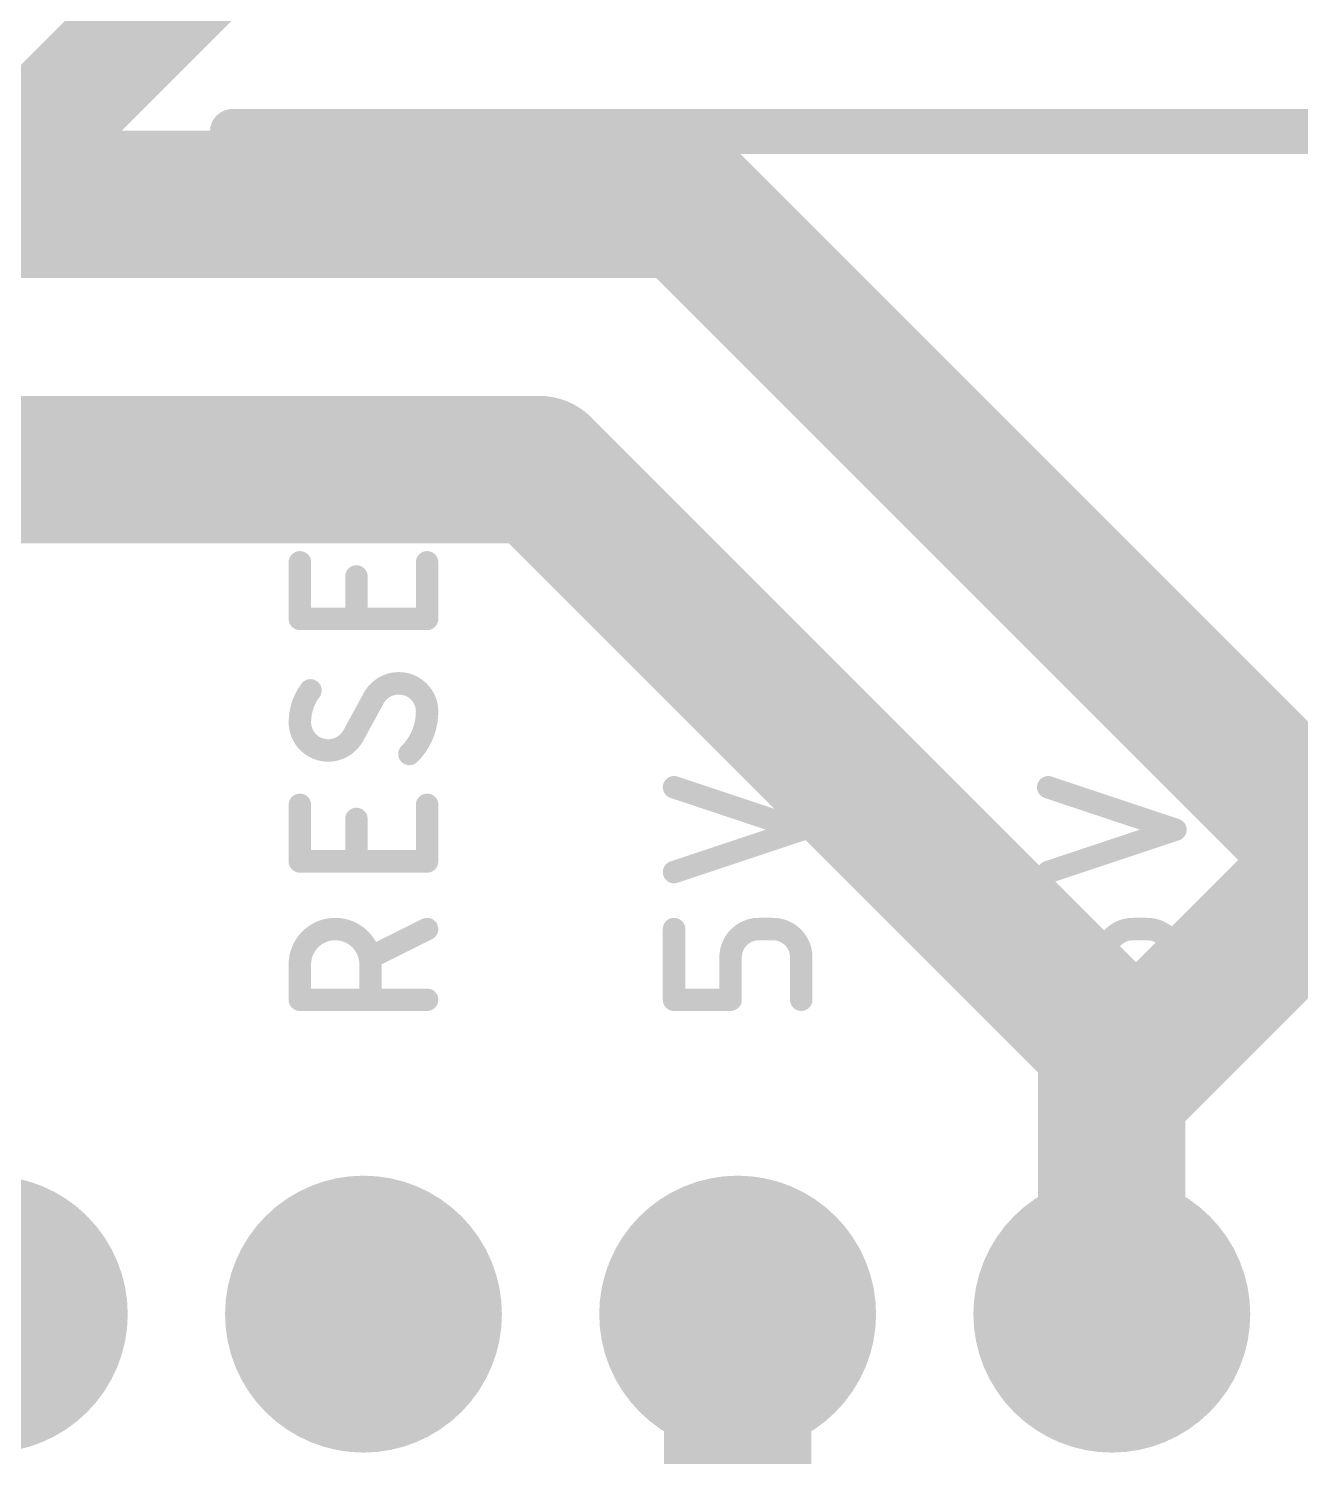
# Model space of a CAD drawing. Extents: x -35 to 140, y -8 to 139.
# Drawn here: x 68.93 to 77.57, y 37.6 to 47.29 of the extents above; entities that cross this region are included whole.
import ezdxf

# ---------------------------------------------------------------- set-up
doc = ezdxf.new("R2010")
doc.units = 0
for name, color, linetype in [('1', 12, 'CONTINUOUS'), ('16', 132, 'CONTINUOUS'), ('17', 110, 'CONTINUOUS'), ('51', 253, 'CONTINUOUS')]:
    doc.layers.add(name, color=color, linetype=linetype)

# ---------------------------------------------------------------- blocks, each defined once
blk = doc.blocks.new('RECT')
blk.add_solid([(-0.5, -0.5), (0.5, -0.5), (-0.5, 0.5), (0.5, 0.5)])
blk = doc.blocks.new('ROUNDP')
at = {"const_width": 0.5}
blk.add_lwpolyline([(0, -0.25, 1), (0, 0.25, 1), (0, -0.25)], format="xyb", dxfattribs=at)

msp = doc.modelspace()

# ---------------------------------------------------------------- linework, layer by layer
at = {"layer": '1'}
for points, const_width in [([(59.1, 36.7), (82.2, 59.8)], 0.8), ([(76.286, 40.086), (79.2, 43)], 1), ([(76.286, 38.568), (76.286, 40.086)], 1), ([(73.746, 38.568), (73.746, 31.838)], 1)]:
    msp.add_lwpolyline(points, dxfattribs=dict(at, const_width=const_width))
at = {"layer": '1', "const_width": 0.5}
for points in [[(76.536, 40.086, 1), (76.036, 40.086)], [(76.1092, 40.2628, 1), (76.4628, 39.9092)], [(73.996, 38.568, 1), (73.496, 38.568)], [(76.036, 38.568, 1), (76.536, 38.568)]]:
    msp.add_lwpolyline(points, format="xyb", dxfattribs=at)
at = {"layer": '16', "const_width": 1}
for points in [[(73.4, 46.1), (53, 46.1)], [(78.826, 40.674), (73.4, 46.1)], [(72.4, 44.3), (50.8, 44.3)], [(72.4, 44.3), (76.286, 40.414)], [(76.286, 38.568), (76.286, 40.414)]]:
    msp.add_lwpolyline(points, dxfattribs=at)
at = {"layer": '16', "const_width": 0.5}
for points in [[(73.5768, 46.2768, 1), (73.2232, 45.9232)], [(73.4, 45.85, 1), (73.4, 46.35)], [(72.5768, 44.4768, 1), (72.2232, 44.1232)], [(72.4, 44.05, 1), (72.4, 44.55)], [(76.536, 40.414, 1), (76.036, 40.414)], [(76.1092, 40.2372, 1), (76.4628, 40.5908)], [(76.036, 38.568, 1), (76.536, 38.568)]]:
    msp.add_lwpolyline(points, format="xyb", dxfattribs=at)
at = {"layer": '51'}
for points, const_width in [([(84.795, 46.5944), (70.317, 46.5944)], 0.3048), ([(70.7742, 43.985), (70.7742, 44.4647)], 0.1524), ([(71.6378, 44.2248), (70.7742, 44.2248)], 0.1524), ([(70.7742, 43.2865), (70.7742, 43.6703)], 0.1524), ([(71.6378, 43.6703), (71.6378, 43.2865)], 0.1524), ([(71.158, 43.2865), (71.158, 43.5744)], 0.1524), ([(71.6378, 43.2865), (70.7742, 43.2865)], 0.1524), ([(71.278, 42.7533), (71.134, 42.4895)], 0.1524), ([(74.1778, 41.8559), (73.3142, 42.1438)], 0.1524), ([(76.7178, 41.8559), (75.8542, 42.1438)], 0.1524), ([(70.7742, 41.6406), (70.7742, 42.0244)], 0.1524), ([(71.6378, 42.0244), (71.6378, 41.6406)], 0.1524), ([(71.158, 41.6406), (71.158, 41.9285)], 0.1524), ([(73.3142, 41.568), (74.1778, 41.8559)], 0.1524), ([(75.8542, 41.568), (76.7178, 41.8559)], 0.1524), ([(71.6378, 41.6406), (70.7742, 41.6406)], 0.1524), ([(71.6378, 41.1814), (71.254, 40.9895)], 0.1524), ([(73.3142, 40.7016), (73.3142, 41.1814)], 0.1524), ([(73.9859, 41.1814), (73.8899, 41.1814)], 0.1524), ([(75.8542, 40.7016), (75.8542, 41.1814)], 0.1524), ([(76.5259, 41.1814), (76.4299, 41.1814)], 0.1524), ([(70.7742, 40.7016), (70.7742, 40.9415)], 0.1524), ([(71.254, 40.9415), (71.254, 40.7016)], 0.1524), ([(73.698, 40.9895), (73.698, 40.7016)], 0.1524), ([(74.1778, 40.7016), (74.1778, 40.9895)], 0.1524), ([(76.238, 40.9895), (76.238, 40.7016)], 0.1524), ([(76.7178, 40.7016), (76.7178, 40.9895)], 0.1524), ([(71.6378, 40.7016), (70.7742, 40.7016)], 0.1524), ([(73.698, 40.7016), (73.3142, 40.7016)], 0.1524), ([(76.238, 40.7016), (75.8542, 40.7016)], 0.1524)]:
    msp.add_lwpolyline(points, dxfattribs=dict(at, const_width=const_width))
for points, const_width in [([(70.317, 46.6706, 1), (70.317, 46.5182)], 0.1524), ([(70.8123, 44.4647, 1), (70.7361, 44.4647)], 0.0762), ([(70.7742, 44.2629, 1), (70.7742, 44.1867)], 0.0762), ([(71.6378, 44.1867, 1), (71.6378, 44.2629)], 0.0762), ([(70.7361, 43.985, 1), (70.8123, 43.985)], 0.0762), ([(70.8123, 43.6703, 1), (70.7361, 43.6703)], 0.0762), ([(71.6759, 43.6703, 1), (71.5997, 43.6703)], 0.0762), ([(71.1961, 43.5744, 1), (71.1199, 43.5744)], 0.0762), ([(70.7742, 43.3246, 1), (70.7742, 43.2484)], 0.0762), ([(70.7361, 43.2865, 1), (70.8123, 43.2865)], 0.0762), ([(71.1199, 43.2865, 1), (71.1961, 43.2865)], 0.0762), ([(71.5997, 43.2865, 1), (71.6759, 43.2865)], 0.0762), ([(71.6378, 43.2484, 1), (71.6378, 43.3246)], 0.0762), ([(70.8462, 42.8013, 0.1623), (70.7742, 42.5854)], 0.1524), ([(70.8766, 42.7785, 1), (70.8157, 42.8242)], 0.0762), ([(71.4459, 42.8493, 0.2656), (71.278, 42.7533)], 0.1524), ([(71.6378, 42.6574, 0.4142), (71.4459, 42.8493)], 0.1524), ([(71.4459, 42.8874, 1), (71.4459, 42.8112)], 0.0762), ([(71.4459, 42.8112, 1), (71.4459, 42.8874)], 0.0762), ([(71.2451, 42.7727, 1), (71.3108, 42.734)], 0.0762), ([(71.3114, 42.7351, 1), (71.2445, 42.7716)], 0.0762), ([(70.7742, 42.5854, 0.4142), (70.9661, 42.3935)], 0.1524), ([(70.8123, 42.5854, 1), (70.7361, 42.5854)], 0.0762), ([(71.5179, 42.3695, 0.2), (71.6378, 42.6574)], 0.1524), ([(71.6759, 42.6574, 1), (71.5997, 42.6574)], 0.0762), ([(71.5997, 42.6574, 1), (71.6759, 42.6574)], 0.0762), ([(70.7361, 42.5854, 1), (70.8123, 42.5854)], 0.0762), ([(70.9661, 42.3935, 0.2656), (71.134, 42.4895)], 0.1524), ([(71.1006, 42.5077, 1), (71.1675, 42.4712)], 0.0762), ([(71.1669, 42.4701, 1), (71.1012, 42.5088)], 0.0762), ([(70.9661, 42.4316, 1), (70.9661, 42.3554)], 0.0762), ([(70.9661, 42.3554, 1), (70.9661, 42.4316)], 0.0762), ([(71.491, 42.3966, 1), (71.5447, 42.3425)], 0.0762), ([(73.3262, 42.1799, 1), (73.3022, 42.1076)], 0.0762), ([(75.8662, 42.1799, 1), (75.8422, 42.1076)], 0.0762), ([(70.8123, 42.0244, 1), (70.7361, 42.0244)], 0.0762), ([(71.6759, 42.0244, 1), (71.5997, 42.0244)], 0.0762), ([(71.1961, 41.9285, 1), (71.1199, 41.9285)], 0.0762), ([(74.1898, 41.8197, 1), (74.1658, 41.892)], 0.0762), ([(74.1658, 41.8197, 1), (74.1898, 41.892)], 0.0762), ([(76.7298, 41.8197, 1), (76.7058, 41.892)], 0.0762), ([(76.7058, 41.8197, 1), (76.7298, 41.892)], 0.0762), ([(70.7742, 41.6787, 1), (70.7742, 41.6025)], 0.0762), ([(70.7361, 41.6406, 1), (70.8123, 41.6406)], 0.0762), ([(71.1199, 41.6406, 1), (71.1961, 41.6406)], 0.0762), ([(71.5997, 41.6406, 1), (71.6759, 41.6406)], 0.0762), ([(71.6378, 41.6025, 1), (71.6378, 41.6787)], 0.0762), ([(73.3022, 41.6042, 1), (73.3262, 41.5319)], 0.0762), ([(75.8422, 41.6042, 1), (75.8662, 41.5319)], 0.0762), ([(71.254, 40.9415, 1), (70.7742, 40.9415)], 0.1524), ([(71.6548, 41.1473, 1), (71.6208, 41.2155)], 0.0762), ([(73.3523, 41.1814, 1), (73.2761, 41.1814)], 0.0762), ([(73.8899, 41.1814, 0.4142), (73.698, 40.9895)], 0.1524), ([(73.8899, 41.2195, 1), (73.8899, 41.1433)], 0.0762), ([(73.8899, 41.1433, 1), (73.8899, 41.2195)], 0.0762), ([(74.1778, 40.9895, 0.4142), (73.9859, 41.1814)], 0.1524), ([(73.9859, 41.2195, 1), (73.9859, 41.1433)], 0.0762), ([(73.9859, 41.1433, 1), (73.9859, 41.2195)], 0.0762), ([(75.8923, 41.1814, 1), (75.8161, 41.1814)], 0.0762), ([(76.4299, 41.1814, 0.4142), (76.238, 40.9895)], 0.1524), ([(76.4299, 41.2195, 1), (76.4299, 41.1433)], 0.0762), ([(76.4299, 41.1433, 1), (76.4299, 41.2195)], 0.0762), ([(76.7178, 40.9895, 0.4142), (76.5259, 41.1814)], 0.1524), ([(76.5259, 41.2195, 1), (76.5259, 41.1433)], 0.0762), ([(76.5259, 41.1433, 1), (76.5259, 41.2195)], 0.0762), ([(70.8123, 40.9415, 1), (70.7361, 40.9415)], 0.0762), ([(71.2369, 41.0235, 1), (71.271, 40.9554)], 0.0762), ([(71.2921, 40.9415, 1), (71.2159, 40.9415)], 0.0762), ([(73.7361, 40.9895, 1), (73.6599, 40.9895)], 0.0762), ([(73.6599, 40.9895, 1), (73.7361, 40.9895)], 0.0762), ([(74.2159, 40.9895, 1), (74.1397, 40.9895)], 0.0762), ([(74.1397, 40.9895, 1), (74.2159, 40.9895)], 0.0762), ([(76.2761, 40.9895, 1), (76.1999, 40.9895)], 0.0762), ([(76.1999, 40.9895, 1), (76.2761, 40.9895)], 0.0762), ([(76.7559, 40.9895, 1), (76.6797, 40.9895)], 0.0762), ([(76.6797, 40.9895, 1), (76.7559, 40.9895)], 0.0762), ([(70.7361, 40.9415, 1), (70.8123, 40.9415)], 0.0762), ([(71.2159, 40.9415, 1), (71.2921, 40.9415)], 0.0762), ([(70.7742, 40.7397, 1), (70.7742, 40.6635)], 0.0762), ([(70.7361, 40.7016, 1), (70.8123, 40.7016)], 0.0762), ([(71.2159, 40.7016, 1), (71.2921, 40.7016)], 0.0762), ([(71.6378, 40.6635, 1), (71.6378, 40.7397)], 0.0762), ([(73.3142, 40.7397, 1), (73.3142, 40.6635)], 0.0762), ([(73.2761, 40.7016, 1), (73.3523, 40.7016)], 0.0762), ([(73.6599, 40.7016, 1), (73.7361, 40.7016)], 0.0762), ([(73.698, 40.6635, 1), (73.698, 40.7397)], 0.0762), ([(74.1397, 40.7016, 1), (74.2159, 40.7016)], 0.0762), ([(75.8542, 40.7397, 1), (75.8542, 40.6635)], 0.0762), ([(75.8161, 40.7016, 1), (75.8923, 40.7016)], 0.0762), ([(76.1999, 40.7016, 1), (76.2761, 40.7016)], 0.0762), ([(76.238, 40.6635, 1), (76.238, 40.7397)], 0.0762), ([(76.6797, 40.7016, 1), (76.7559, 40.7016)], 0.0762)]:
    msp.add_lwpolyline(points, format="xyb", dxfattribs=dict(at, const_width=const_width))

# ---------------------------------------------------------------- block references
at = {"layer": '17', "xscale": 1.8796, "yscale": 1.8796}
for p, rotation in [((68.666, 38.568), 270), ((68.666, 38.568), 270), ((71.206, 38.568), 90), ((71.206, 38.568), 90), ((73.746, 38.568), 90), ((73.746, 38.568), 90), ((76.286, 38.568), 90), ((76.286, 38.568), 90)]:
    msp.add_blockref('ROUNDP', p, dxfattribs=dict(at, rotation=rotation))
at = {"layer": '51', "xscale": 0.508, "yscale": 0.508}
for p in [(71.206, 38.568), (73.746, 38.568), (76.286, 38.568)]:
    msp.add_blockref('RECT', p, dxfattribs=at)

doc.saveas('drawing.dxf')
